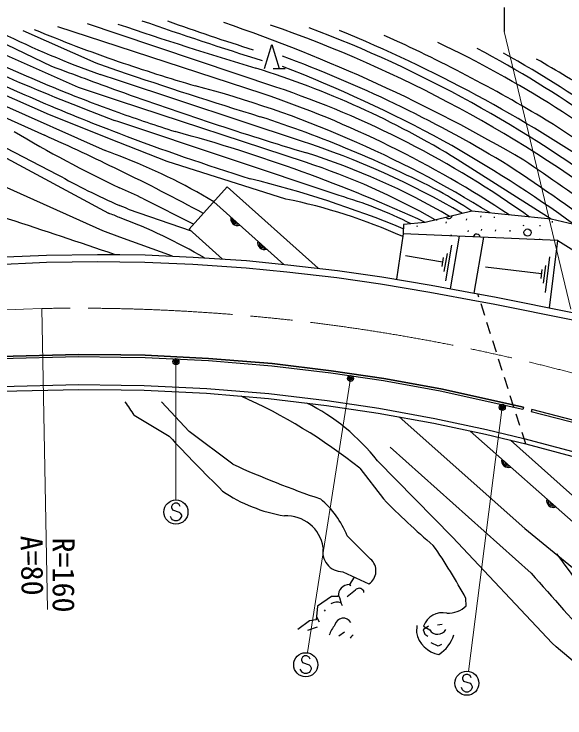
# Model space of a CAD drawing. Units: millimetres, scale not verified. Extents: x 40000 to 680000, y 20000 to 380000.
# Drawn here: x 411314 to 457057, y 286995 to 345449 of the extents above; entities that cross this region are included whole.
import ezdxf
from ezdxf.enums import TextEntityAlignment as Align

# ---------------------------------------------------------------- set-up
doc = ezdxf.new("R2010")
doc.units = ezdxf.units.MM
doc.header["$LTSCALE"] = 1000
doc.header["$PDMODE"] = 32
doc.header["$PDSIZE"] = 500
doc.linetypes.add('CHAIN', pattern=[18.5, 12, -1.5, 3.5, -1.5])
for name, color, linetype, lineweight in [('M-BGD', 7, 'Continuous', 25), ('M-BMK', 2, 'CHAIN', 13), ('M-STR-HTXT', 7, 'Continuous', 13), ('M-STR-STR1', 1, 'Continuous', 25), ('M-STR-STRC', 7, 'Continuous', 25)]:
    doc.layers.add(name, color=color, linetype=linetype, lineweight=lineweight)
doc.styles.add('ＭＳ ゴシック', font='')
doc.styles.get('ＭＳ ゴシック').set_extended_font_data('MS Gothic')

msp = doc.modelspace()

# ---------------------------------------------------------------- linework, layer by layer
at = {"layer": 'M-BGD'}
for p, q in [((419957, 342749), (414940, 344378)), ((419948, 343791), (417424, 344637)), ((408928, 343752), (414434, 341126)), ((412036, 344075), (418093, 341386)), ((433061, 339387), (419948, 343791)), ((397768, 342589), (413847, 335379)), ((414245, 337090), (401428, 342729)), ((416650, 339345), (409011, 342741)), ((431904, 338860), (419957, 342749)), ((432122, 340925), (432722, 342925)), ((432722, 342925), (433322, 340925)), ((402758, 341274), (418867, 334128)), ((432822, 340925), (433822, 340925)), ((419981, 339922), (418450, 340426)), ((435169, 334902), (419981, 339922)), ((419995, 338250), (416650, 339345)), ((435507, 333146), (419995, 338250)), ((420025, 334795), (414245, 337090)), ((420010, 336491), (419649, 336612)), ((438301, 330374), (420010, 336491)), ((409223, 335047), (414895, 332130)), ((408406, 334693), (419152, 328906)), ((424032, 333210), (420025, 334795)), ((433875, 330083), (424032, 333210)), ((455909, 328409), (448113, 333382)), ((418693, 327450), (406074, 333120)), ((429011, 331098), (425865, 327582)), ((436567, 324340), (429011, 331098)), ((422059, 330114), (426236, 327996)), ((427903, 329860), (433714, 324663)), ((420794, 329244), (426025, 327439)), ((450065, 328691), (450045, 328593)), ((451191, 328614), (451171, 328516)), ((446397, 328374), (446381, 328299)), ((447199, 328192), (447179, 328094)), ((448887, 328440), (448867, 328342)), ((456004, 328251), (455984, 328153)), ((420091, 326923), (418693, 327450)), ((428632, 325107), (425865, 327582)), ((444792, 327864), (444772, 327766)), ((449018, 327472), (448997, 327375)), ((450119, 327572), (450099, 327474)), ((451292, 327521), (451271, 327423)), ((452492, 327498), (452471, 327400)), ((453615, 327923), (453595, 327825)), ((454987, 327922), (454967, 327824)), ((424461, 325343), (420091, 326923)), ((443615, 327202), (443082, 323424)), ((456457, 326640), (443615, 327202)), ((448276, 326998), (447532, 322644)), ((447604, 327116), (447585, 327028)), ((450290, 326910), (449498, 322280)), ((454958, 326786), (454942, 326706)), ((447641, 326251), (447135, 323294)), ((455769, 321061), (456457, 326640)), ((446895, 324857), (443815, 325383)), ((446959, 325226), (446832, 324487)), ((447268, 325554), (447015, 324075)), ((455787, 325290), (455419, 322313)), ((455107, 323863), (450450, 324437)), ((455447, 324577), (455263, 323088)), ((455153, 324235), (455061, 323491)), ((425856, 310770), (423549, 313233)), ((453614, 312812), (453571, 312617)), ((454313, 312620), (454262, 312427)), ((458945, 311195), (454262, 312427)), ((458996, 311389), (454313, 312620)), ((421293, 312125), (424186, 310406)), ((443289, 311999), (453737, 302727)), ((429473, 308067), (425856, 310770)), ((449191, 310821), (473876, 288914)), ((474899, 290058), (452543, 310052)), ((453655, 310200), (457724, 309126)), ((442546, 309474), (454254, 299019)), ((453799, 309749), (457622, 308739)), ((447708, 301993), (441483, 308351)), ((440015, 307734), (441982, 305178)), ((440917, 300192), (438987, 302124)), ((455984, 293193), (447708, 301993)), ((438604, 299137), (440777, 298117)), ((439569, 298684), (439158, 298065)), ((439676, 297618), (438974, 297040)), ((439158, 298065), (439273, 297982)), ((440359, 297543), (440244, 297627)), ((440361, 297401), (440359, 297543)), ((437667, 297079), (436514, 296267)), ((438235, 297087), (437667, 297079)), ((438237, 297222), (438350, 297003)), ((438350, 297003), (438471, 296494)), ((438471, 296494), (438558, 296324)), ((448868, 296301), (448831, 296925)), ((436514, 296267), (436389, 295129)), ((437088, 295849), (437172, 295964)), ((436418, 295395), (436637, 294972)), ((435850, 295065), (434866, 294341)), ((436389, 295129), (435850, 295065)), ((444773, 294681), (444725, 294083)), ((446874, 294767), (446477, 294705)), ((436482, 294534), (435691, 294267)), ((438282, 293821), (438760, 294140)), ((445740, 294609), (445293, 294306)), ((445293, 294306), (445437, 293952)), ((445314, 294603), (445830, 294298)), ((445437, 293952), (445666, 293784)), ((446530, 292945), (445958, 293220)), ((446812, 293091), (446530, 292945))]:
    msp.add_line(p, q, dxfattribs=at)
for points in [[(464666, 324457), (460151, 327409), (455909, 328409), (449327, 329087), (445461, 328147), (443652, 327963), (443615, 327202)], [(456457, 326640), (460541, 324093), (463041, 321415), (463388, 320501), (463181, 319682)], [(449825, 322220), (451214, 321963), (457957, 320605)], [(450031, 321572), (451100, 321374), (457839, 320017)], [(405343, 316738), (410128, 317022), (416667, 317175), (420174, 317137)], [(420174, 317137), (416667, 317175), (410128, 317022), (405343, 316738)], [(420176, 316937), (416668, 316975), (410136, 316822), (405355, 316538)], [(420174, 317137), (422199, 317110), (427472, 316852), (432733, 316416), (437645, 315826), (442010, 315175), (446747, 314323), (453614, 312812)], [(453614, 312812), (446747, 314323), (442010, 315175), (437645, 315826), (432733, 316416), (427472, 316852), (422199, 317110), (420174, 317137)], [(453571, 312617), (446708, 314127), (441978, 314978), (437619, 315628), (432713, 316217), (427458, 316652), (422193, 316910), (420176, 316937)], [(453737, 302727), (472480, 287378), (473876, 288914)]]:
    msp.add_lwpolyline(points, dxfattribs=at)
msp.add_circle((453954, 327303), 300, dxfattribs=at)
for centre, radius, start, end in [((539488, 682892), 357855, 250.82168, 252.50724), ((525904, 655606), 328540, 251.18434, 253.28123), ((488478, 524284), 190618, 250.2502, 252.50402), ((384335, 215017), 137114, 59.63225, 71.11053), ((397755, 244268), 106155, 52.33975, 70.83792), ((400157, 249061), 101699, 52.73425, 69.47794), ((445421, 415498), 79770, 243.85292, 250.23824), ((461188, 460426), 125850, 247.47812, 250.88079), ((393436, 234314), 118596, 55.57255, 67.74797), ((501770, 552409), 230895, 244.94707, 249.16601), ((463121, 456924), 127186, 243.18067, 250.18353), ((389159, 226177), 128857, 59.00885, 65.76596), ((408209, 262168), 89525, 50.37855, 64.68115), ((407136, 262193), 91000, 47.61815, 62.06276), ((407399, 262383), 91420, 47.06535, 60.83966), ((482703, 499775), 175784, 244.20858, 249.10866), ((537391, 685726), 364420, 250.89117, 251.20386), ((471431, 492640), 159644, 251.19417, 253.59988), ((396155, 240540), 108100, 58.97875, 69.73775), ((396953, 240527), 116500, 57.43865, 60.2824), ((522730, 625419), 304221, 249.14652, 250.26194), ((409515, 270394), 73873, 58.50035, 72.77475), ((391329, 232123), 116889, 61.58255, 68.79705), ((568120, 778506), 462154, 251.30357, 252.83942), ((531523, 650620), 330911, 250.3025, 253.15114), ((403592, 253010), 89427, 58.09987, 75.25269), ((407449, 263447), 80143, 54.37699, 71.36275), ((403949, 256089), 87364, 56.29528, 71.33818), ((483094, 516199), 189726, 250.57757, 252.06771), ((399968, 239532), 102452, 62.91405, 71.92165), ((395563, 241676), 112301, 46.3605, 57.73803), ((463407, 422545), 101264, 239.04112, 244.65369), ((488050, 514573), 191516, 249.19282, 252.64607), ((390567, 209297), 130915, 65.20875, 74.89675), ((332595, 153570), 199140, 63.95114, 65.91955), ((413704, 269222), 69099, 59.72427, 71.90135), ((390898, 235328), 114291, 54.1352, 60.62815), ((413380, 318406), 16651, 66.44418, 70.75958), ((418051, 278379), 58245, 59.64519, 72.45413), ((402474, 287374), 49514, 59.09835, 69.22841), ((366592, 203563), 156256, 50.41951, 56.14015), ((417275, 277614), 58448, 60.23196, 71.82425), ((374927, 213872), 141964, 53.10714, 57.18315), ((445120, 386247), 61985, 240.81605, 246.16233), ((348026, 183721), 165276, 61.44241, 64.16726), ((408811, 242522), 91951, 67.74484, 76.08385), ((245715, -181017), 535532, 71.04563, 73.0337), ((-58503, -720249), 1155077, 65.41496, 65.52416), ((428636, 296973), 34771, 63.26459, 73.86155), ((410226, 268300), 72277, 57.24902, 59.76855), ((424905, 285340), 45634, 65.83841, 78.66395), ((411845, 309048), 22089, 66.10236, 68.14212), ((415390, 317909), 11623, 66.2132, 71.11237), ((404158, 285878), 45540, 59.72367, 69.53899), ((429868, 328460), 567, 166.26428, 290.1193), ((447408, 328771), 300, 222.79312, 344.56147), ((429868, 328460), 453, 174.22367, 282.15991), ((429868, 328460), 340, 189.84904, 266.53454), ((449733, 326874), 300, 9.00346, 165.98064), ((432104, 326460), 567, 166.26428, 290.1193), ((432104, 326460), 453, 174.22367, 282.15991), ((432104, 326460), 340, 189.84904, 266.53454), ((411637, 272115), 45541, 51.45621, 66.00081), ((381328, 286491), 47480, 32.67675, 34.2987), ((428100, 297970), 16937, 37.80062, 63.66227), ((545984, 424364), 166797, 223.0955, 225.28314), ((461570, 378626), 77516, 245.53985, 251.33091), ((452361, 308364), 567, 166.48583, 290.34086), ((452361, 308364), 453, 174.44523, 282.38147), ((452361, 308364), 340, 190.0706, 266.7561), ((435774, 316257), 12635, 235.53658, 260.8536), ((431497, 299016), 8110, 22.54115, 49.56715), ((489735, 352293), 67084, 224.615, 229.45402), ((456101, 305045), 567, 166.48583, 290.34086), ((456101, 305045), 453, 174.44523, 282.38147), ((456101, 305045), 340, 190.0706, 266.7561), ((433912, 300676), 3110, 8.93245, 92.68815), ((438606, 300798), 1662, 167.47045, 269.90165), ((409918, 275997), 44184, 28.27185, 34.96385), ((733197, 505142), 344197, 216.45773, 218.00269), ((440066, 299208), 1302, 303.09236, 49.14685), ((834909, 633496), 506728, 221.30548, 223.14141), ((439156, 297143), 922, 89.84535, 183.50135), ((439963, 297410), 355, 37.68515, 143.94545), ((438109, 295594), 1014, 69.82925, 118.89425), ((447264, 298068), 2386, 269.8536, 312.23025), ((438661, 294551), 726, 30.08475, 166.08995), ((446868, 294093), 1636, 76.19655, 161.83585), ((440522, 292746), 3241, 142.35135, 159.8327), ((446990, 294542), 2311, 191.43415, 260.19475), ((446483, 294710), 773, 212.26679, 331.81005), ((440074, 292982), 1069, 124.14125, 142.99623), ((445034, 294713), 2905, 302.54374, 343.75625), ((395276, 219743), 95292, 46.02677, 50.42545)]:
    msp.add_arc(centre, radius, start, end, dxfattribs=at)
at = {"layer": 'M-BMK'}
msp.add_lwpolyline([(373899, 316556), (376135, 316901), (378372, 317244), (380609, 317583), (382847, 317917), (385086, 318243), (387326, 318561), (389568, 318868), (391812, 319162), (394057, 319442), (396304, 319706), (398554, 319952), (400805, 320178), (403058, 320383), (405314, 320564), (407571, 320719), (409830, 320848), (412091, 320948), (413624, 320998)], dxfattribs=at)
msp.add_arc((416522, 161024), 160000, 52.23742, 91.03797, dxfattribs=at)
at = {"layer": 'M-STR-HTXT'}
for p, q in [((457543, 320935), (452000, 344000)), ((413624, 320998), (414077, 296002)), ((424757, 316584), (424755, 305081)), ((439254, 315182), (435690, 292416)), ((451851, 312790), (449039, 290863))]:
    msp.add_line(p, q, dxfattribs=at)
at = {"layer": 'M-STR-STR1'}
for p, q in [((449912, 321945), (449825, 322220)), ((450398, 320420), (450094, 321373)), ((450884, 318896), (450580, 319848)), ((451370, 317371), (451066, 318324)), ((451855, 315847), (451552, 316799)), ((452341, 314322), (452038, 315275)), ((452827, 312798), (452523, 313750)), ((453313, 311273), (453009, 312226)), ((453799, 309749), (453495, 310702))]:
    msp.add_line(p, q, dxfattribs=at)
for points in [[(404970, 324940), (409255, 325222), (413996, 325439), (418255, 325493), (420104, 325472)], [(420104, 325472), (422197, 325443), (426190, 325267), (430626, 324977), (434039, 324630), (438184, 324154), (441846, 323634), (445936, 322938), (449825, 322220)], [(380362, 321241), (386306, 322145), (392260, 322970), (396866, 323535), (401288, 323987), (405010, 324342), (409288, 324623), (414014, 324839), (418256, 324893), (420109, 324872)], [(420109, 324872), (422179, 324843), (426157, 324668), (430576, 324379), (433975, 324034), (438108, 323559), (441753, 323041), (445831, 322348), (450031, 321572)], [(373246, 310226), (383564, 311760), (390486, 312705), (397269, 313503), (401525, 313914), (405590, 314248), (410231, 314523), (416683, 314675), (420196, 314637)], [(420196, 314637), (422122, 314611), (427307, 314357), (432481, 313928), (437312, 313348), (441605, 312708), (446259, 311871), (450537, 310937), (453655, 310200)], [(373306, 309830), (383621, 311364), (390537, 312308), (397311, 313105), (401561, 313516), (405618, 313849), (410248, 314124), (416685, 314275), (420199, 314237)], [(420199, 314237), (422109, 314211), (427281, 313958), (432440, 313530), (437259, 312952), (441540, 312314), (446181, 311478), (450449, 310547), (453799, 309749)]]:
    msp.add_lwpolyline(points, dxfattribs=at)
at = {"layer": 'M-STR-STRC'}
for p, q in [((452000, 346000), (452000, 344000)), ((424482, 304731), (424391, 304549)), ((424391, 304549), (424391, 304458)), ((424664, 304822), (424482, 304731)), ((424846, 304822), (424664, 304822)), ((425028, 304731), (424846, 304822)), ((425119, 304549), (425028, 304731)), ((424391, 304458), (424482, 304277)), ((424482, 304277), (425028, 304095)), ((425028, 304095), (425119, 304004)), ((425119, 304004), (425209, 303822)), ((424391, 303549), (424300, 303731)), ((424482, 303458), (424391, 303549)), ((424664, 303368), (424482, 303458)), ((425028, 303458), (424846, 303368)), ((425119, 303549), (425028, 303458)), ((425209, 303731), (425119, 303549)), ((425209, 303822), (425209, 303731)), ((424846, 303368), (424664, 303368)), ((435260, 292050), (435169, 291868)), ((435169, 291868), (435169, 291778)), ((435169, 291778), (435260, 291596)), ((435442, 292141), (435260, 292050)), ((435624, 292141), (435442, 292141)), ((435806, 292050), (435624, 292141)), ((435897, 291868), (435806, 292050)), ((435260, 291596), (435806, 291414)), ((435806, 291414), (435897, 291323)), ((435897, 291323), (435988, 291141)), ((435988, 291141), (435988, 291050)), ((435169, 290868), (435079, 291050)), ((435260, 290778), (435169, 290868)), ((435442, 290687), (435260, 290778)), ((435624, 290687), (435442, 290687)), ((435806, 290778), (435624, 290687)), ((435897, 290868), (435806, 290778)), ((435988, 291050), (435897, 290868)), ((448822, 290601), (448640, 290510)), ((449003, 290601), (448822, 290601)), ((449185, 290510), (449003, 290601)), ((448640, 290510), (448549, 290328)), ((448549, 290328), (448549, 290238)), ((448549, 290238), (448640, 290056)), ((448640, 290056), (449185, 289874)), ((449276, 290328), (449185, 290510)), ((448549, 289328), (448458, 289510)), ((449185, 289874), (449276, 289783)), ((449276, 289783), (449367, 289601)), ((449367, 289510), (449276, 289328)), ((449367, 289601), (449367, 289510)), ((448640, 289238), (448549, 289328)), ((448822, 289147), (448640, 289238)), ((449003, 289147), (448822, 289147)), ((449185, 289238), (449003, 289147)), ((449276, 289328), (449185, 289238))]:
    msp.add_line(p, q, dxfattribs=at)
for centre, radius in [((424757, 316584), 150), ((424757, 316584), 120), ((424757, 316584), 90), ((424757, 316584), 60), ((424757, 316584), 30), ((424757, 316584), 20), ((439254, 315182), 150), ((439254, 315182), 120), ((439254, 315182), 90), ((439254, 315182), 60), ((439254, 315182), 30), ((439254, 315182), 20), ((451851, 312790), 150), ((451851, 312790), 120), ((451851, 312790), 90), ((451851, 312790), 60), ((451851, 312790), 30), ((451851, 312790), 20), ((424755, 304095), 1000), ((435533, 291414), 1000), ((448913, 289874), 1000)]:
    msp.add_circle(centre, radius, dxfattribs=at)
for p in [(424757, 316584), (439254, 315182), (451851, 312790)]:
    msp.add_point(p, dxfattribs=at)

# ---------------------------------------------------------------- texts
at = {"layer": 'M-STR-HTXT', "style": 'ＭＳ ゴシック'}
for s, rotation, p in [('A=80  ', 271.038, (411305, 302115)), ('R=160 ', 270.034, (413968, 301982))]:
    msp.add_text(s, height=1833, rotation=rotation, dxfattribs=at).set_placement(p, align=Align.BOTTOM_LEFT)

doc.saveas('drawing.dxf')
